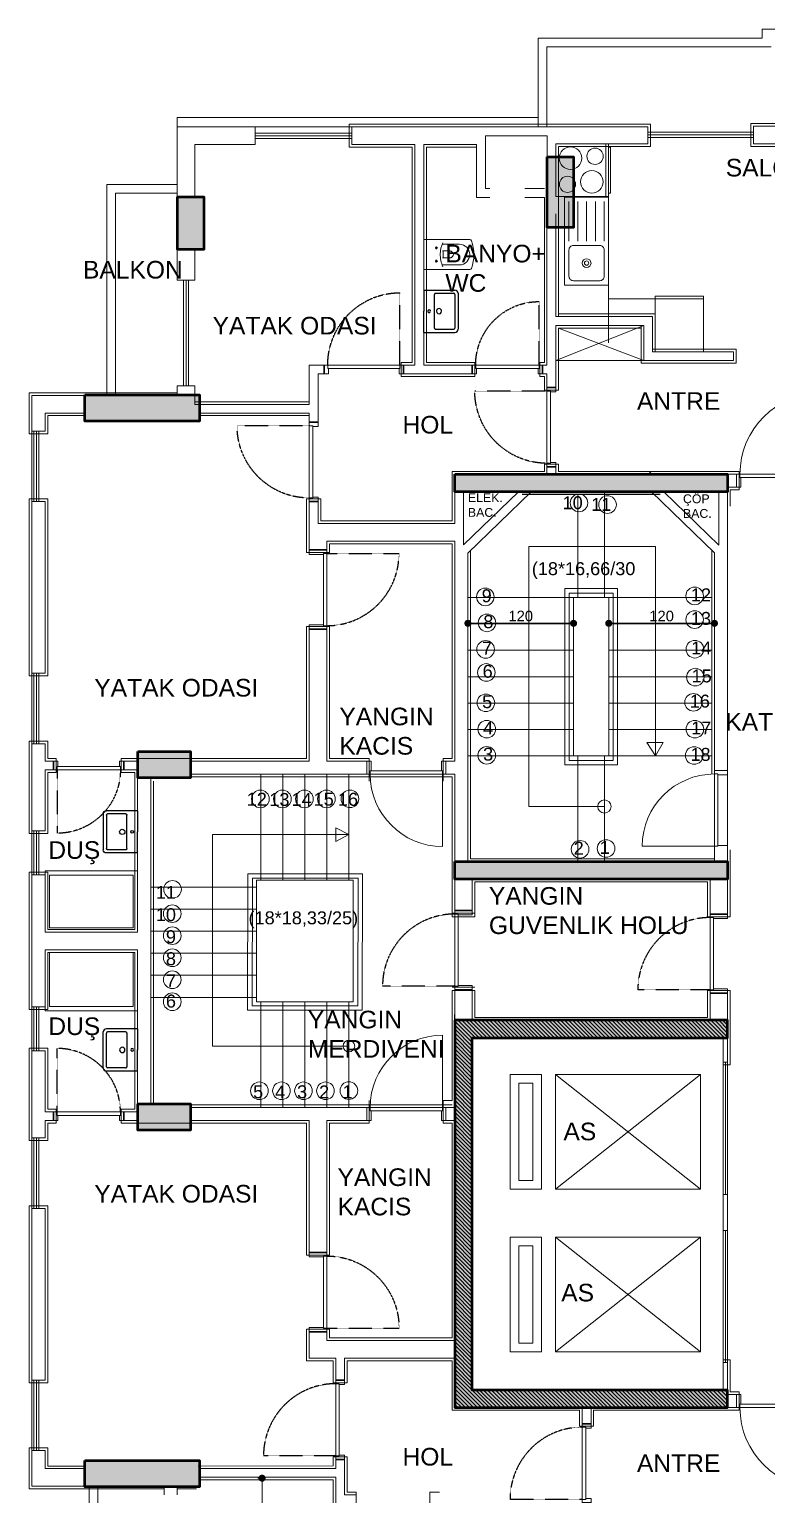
# Model space of a CAD drawing. Header units: millimetres. Extents: x 38129 to 72024, y -56282 to 16512.
# Drawn here: x 53965 to 54802, y -54861 to -53197 of the extents above; entities that cross this region are included whole.
import ezdxf

# ---------------------------------------------------------------- set-up
doc = ezdxf.new("R2010")
doc.units = ezdxf.units.MM
doc.linetypes.add('CENTER2', pattern=[1.125, 0.75, -0.125, 0.125, -0.125])
doc.linetypes.add('HIDDEN', pattern=[0.375, 0.25, -0.125])
for name, color, linetype, lineweight in [('COLUMN4', 3, 'Continuous', 50), ('DUVAR', 255, 'Continuous', 30), ('MİMARİ', 4, 'Continuous', 9), ('TARAMA', 252, 'Continuous', 0)]:
    doc.layers.add(name, color=color, linetype=linetype, lineweight=lineweight)
doc.layers.add('HIDDEN', color=1, linetype='HIDDEN')
doc.layers.add('tefriş', color=42, linetype='Continuous')
doc.styles.add('icdisolcu_yazi', font='arial.ttf')
doc.styles.get("Standard").update_dxf_attribs({"font": 'arial.ttf'})
doc.dimstyles.new('İç Ölçü', dxfattribs={"dimtxt": 12, "dimasz": 8, "dimexe": 5, "dimexo": 0, "dimgap": 2, "dimtad": 1, "dimdec": 0, "dimzin": 12, "dimdsep": 46, "dimtxsty": 'icdisolcu_yazi', "dimblk": 'DOT', "dimcen": 8, "dimdle": 5, "dimclrd": 256, "dimclre": 256, "dimclrt": 7, "dimadec": 0, "dimazin": 3, "dimtfac": 1, "dimtdec": 0, "dimtix": 1, "dimtmove": 2, "dimatfit": 3, "dimldrblk": 'DOT', "dimfxl": 0, "dimtolj": 1, "dimtzin": 0, "dimlwd": -1, "dimlwe": -1, "dimarcsym": 0})

# ---------------------------------------------------------------- blocks, each defined once
blk = doc.blocks.new('*U9')
for p, q in [((4, 0), (0, 0)), ((86, 0), (90, 0))]:
    blk.add_line(p, q)
blk.add_lwpolyline([(4, 0), (86, 0), (86, -4), (4, -4)], close=True)
for points in [[(0, -10), (5, -10), (5, -4)], [(90, -10), (85, -10), (85, -4)]]:
    blk.add_lwpolyline(points)
at = {"layer": 'DUVAR'}
for p, q in [((0, 0), (0, -10)), ((90, 0), (90, -10))]:
    blk.add_line(p, q, dxfattribs=at)
at = {"layer": 'HIDDEN'}
blk.add_line((4, 0), (4, 82), dxfattribs=at)
blk.add_arc((4, 0), 82, 360, 90, dxfattribs=at)
blk = doc.blocks.new('*U11')
for p, q in [((4, 0), (0, 0)), ((76, 0), (80, 0))]:
    blk.add_line(p, q)
blk.add_lwpolyline([(4, 0), (76, 0), (76, -4), (4, -4)], close=True)
for points in [[(0, -10), (5, -10), (5, -4)], [(80, -10), (75, -10), (75, -4)]]:
    blk.add_lwpolyline(points)
at = {"layer": 'DUVAR'}
for p, q in [((0, 0), (0, -10)), ((80, 0), (80, -10))]:
    blk.add_line(p, q, dxfattribs=at)
at = {"layer": 'HIDDEN'}
blk.add_line((4, 0), (4, 72), dxfattribs=at)
blk.add_arc((4, 0), 72, 0, 90, dxfattribs=at)
blk = doc.blocks.new('*U12')
for p, q in [((4, 0), (0, 0)), ((86, 0), (90, 0))]:
    blk.add_line(p, q)
blk.add_lwpolyline([(4, 0), (86, 0), (86, -4), (4, -4)], close=True)
for points in [[(0, -20), (5, -20), (5, -4)], [(90, -20), (85, -20), (85, -4)]]:
    blk.add_lwpolyline(points)
at = {"layer": 'DUVAR'}
for p, q in [((0, 0), (0, -20)), ((90, 0), (90, -20))]:
    blk.add_line(p, q, dxfattribs=at)
at = {"layer": 'HIDDEN'}
blk.add_line((4, 0), (4, 82), dxfattribs=at)
blk.add_arc((4, 0), 82, 360, 90, dxfattribs=at)
blk = doc.blocks.new('*U15')
for p, q in [((4, 0), (0, 0)), ((86, 0), (90, 0))]:
    blk.add_line(p, q)
blk.add_lwpolyline([(4, 0), (86, 0), (86, -4), (4, -4)], close=True)
for points in [[(0, -20), (5, -20), (5, -4)], [(90, -20), (85, -20), (85, -4)]]:
    blk.add_lwpolyline(points)
at = {"layer": 'DUVAR'}
for p, q in [((0, 0), (0, -20)), ((90, 0), (90, -20))]:
    blk.add_line(p, q, dxfattribs=at)
at = {"layer": 'HIDDEN'}
blk.add_line((4, 0), (4, 82), dxfattribs=at)
blk.add_arc((4, 0), 82, 360, 90, dxfattribs=at)
blk = doc.blocks.new('A$C5F901649')
at = {"layer": 'tefriş'}
for p, q in [((0, 0), (0, 29.5)), ((3, 32.5), (37, 32.5)), ((3, 11.3), (3, 28.4)), ((4.1, 29.5), (35.9, 29.5)), ((37, 11.3), (37, 28.4)), ((40, 0), (40, 29.5)), ((35.9, 10.1), (4.1, 10.1)), ((0, 0), (20, 0)), ((40, 0), (20, 0))]:
    blk.add_line(p, q, dxfattribs=at)
for centre, radius, start, end in [((3, 29.5), 3, 90, 180), ((4.1, 28.4), 1.13, 90, 179.9238), ((35.9, 28.4), 1.13, 0.0762, 90), ((37, 29.5), 3, 0, 90), ((20, 14.5), 2.48, 90, 270), ((20, 14.5), 2.48, 270, 90), ((4.1, 11.3), 1.13, 179.9238, 270), ((20, 5.1), 1.31, 90, 270), ((20, 5.1), 1.31, 270, 90), ((35.9, 11.3), 1.13, 270, 0.0762)]:
    blk.add_arc(centre, radius, start, end, dxfattribs=at)
blk = doc.blocks.new('SINK_100x50')
for p, q in [((95, -10), (50, -10)), ((95, -20), (50, -20)), ((95, -30), (50, -30)), ((95, -40), (50, -40))]:
    blk.add_line(p, q)
blk.add_lwpolyline([(100, -5), (100, -55), (0, -55), (0, -5)], close=True)
blk.add_lwpolyline([(5, -15), (5, -45, 0.414214), (10, -50), (40, -50, 0.414214), (45, -45), (45, -15, 0.414214), (40, -10), (10, -10, 0.414214)], format="xyb", close=True)
blk.add_lwpolyline([(95, -50), (50, -50)])
for radius in [5, 2.5]:
    blk.add_circle((25, -30), radius)
blk = doc.blocks.new('duravit-caro-asma-62')
for p, q in [((-458, 118), (-259, 118)), ((-387, 1), (-388, -3)), ((-386, 5), (-387, 1)), ((-385, 8), (-386, 5)), ((-384, 12), (-385, 8)), ((-382, 15), (-384, 12)), ((-380, 18), (-382, 15)), ((-378, 21), (-380, 18)), ((-376, 24), (-378, 21)), ((-374, 26), (-376, 24)), ((-371, 29), (-374, 26)), ((-368, 31), (-371, 29)), ((-365, 33), (-368, 31)), ((-362, 34), (-365, 33)), ((-359, 36), (-362, 34)), ((-355, 37), (-359, 36)), ((-351, 38), (-355, 37)), ((-347, 38), (-351, 38)), ((-343, 38), (-347, 38)), ((-344, 38), (-264, 38)), ((-271, 37), (-271, -42)), ((-458, -118), (-261, -118)), ((-388, -3), (-388, -7)), ((-388, -7), (-388, -7)), ((-388, -7), (-388, -11)), ((-388, -11), (-388, -15)), ((-388, -15), (-387, -11)), ((-387, -11), (-386, -14)), ((-386, -14), (-385, -10)), ((-385, -10), (-383, -13)), ((-383, -13), (-382, -17)), ((-382, -17), (-380, -20)), ((-380, -20), (-378, -23)), ((-378, -23), (-375, -26)), ((-375, -26), (-373, -29)), ((-373, -29), (-370, -31)), ((-370, -31), (-367, -33)), ((-367, -33), (-364, -35)), ((-364, -35), (-361, -37)), ((-361, -37), (-357, -38)), ((-357, -38), (-353, -39)), ((-353, -39), (-349, -40)), ((-349, -40), (-345, -41)), ((-345, -41), (-341, -41)), ((-264, -42), (-340, -42))]:
    blk.add_line(p, q)
at = {"color": 4, "linetype": 'CENTER2', "ltscale": 30}
for p, q in [((-209, 75), (-176, 75)), ((-193, 91), (-193, 57)), ((-209, -75), (-176, -75)), ((-193, -91), (-193, -57))]:
    blk.add_line(p, q, dxfattribs=at)
blk.add_lwpolyline([(-50, 165, 0.414214), (-55, 170), (-573, 170, 0.320013), (-592, 157, 0.178212), (-592, -157, 0.320013), (-573, -170), (-55, -170, 0.414214), (-50, -165)], format="xyb", close=True)
for centre in [(-193, 75), (-193, -75)]:
    blk.add_circle(centre, 10)
for centre, radius, start, end in [((-454, 0), 118, 91.839, 268.161), ((-598, -4), 360, 359.6639, 23.2064), ((-542, -4), 304, 334.6873, 359.5949)]:
    blk.add_arc(centre, radius, start, end)
blk = doc.blocks.new('*U8')
for p, q in [((4, 0), (0, 0)), ((76, 0), (80, 0))]:
    blk.add_line(p, q)
blk.add_lwpolyline([(4, 0), (76, 0), (76, -4), (4, -4)], close=True)
for points in [[(0, -10), (5, -10), (5, -4)], [(80, -10), (75, -10), (75, -4)]]:
    blk.add_lwpolyline(points)
at = {"layer": 'DUVAR'}
for p, q in [((0, 0), (0, -10)), ((80, 0), (80, -10))]:
    blk.add_line(p, q, dxfattribs=at)
at = {"layer": 'HIDDEN'}
blk.add_line((4, 0), (4, 72), dxfattribs=at)
blk.add_arc((4, 0), 72, 0, 90, dxfattribs=at)
blk = doc.blocks.new('*U34')
for p, q in [((4, 0), (0, 0)), ((86, 0), (90, 0))]:
    blk.add_line(p, q)
blk.add_lwpolyline([(4, 0), (86, 0), (86, -4), (4, -4)], close=True)
for points in [[(0, -10), (5, -10), (5, -4)], [(90, -10), (85, -10), (85, -4)]]:
    blk.add_lwpolyline(points)
at = {"layer": 'DUVAR'}
for p, q in [((0, 0), (0, -10)), ((90, 0), (90, -10))]:
    blk.add_line(p, q, dxfattribs=at)
at = {"layer": 'HIDDEN'}
blk.add_line((4, 0), (4, 82), dxfattribs=at)
blk.add_arc((4, 0), 82, 360, 90, dxfattribs=at)
blk = doc.blocks.new('wertertw')
at = {"layer": 'TARAMA', "lineweight": -3}
h = blk.add_hatch(dxfattribs=at)
h.set_pattern_fill('ANSI33', color=256, scale=2.5, style=0)
h.set_pattern_definition([(45, (-86643.698, -32547.66), (-11.2253202, 11.2253202), []), (45, (-86632.472, -32547.66), (-11.2253202, 11.2253202), [7.9375, -3.96875])])
h.paths.add_polyline_path([(-616.2, 351.9), (-616.2, -88.1), (-306.2, -88.1), (-306.2, -68.1), (-596.2, -68.1), (-596.2, 331.9), (-306.2, 331.9), (-306.2, 351.9)])
h.paths.add_polyline_path([(38.8, -338.1), (78.8, -338.1), (78.8, -378.1), (38.8, -378.1)])
h.paths.add_polyline_path([(-471.2, -318.1), (-441.2, -318.1), (-441.2, -378.1), (-471.2, -378.1)])
h.paths.add_polyline_path([(-961.2, -318.1), (-931.2, -318.1), (-931.2, -378.1), (-961.2, -378.1)])
h.paths.add_polyline_path([(343.8, -163.1), (413.8, -163.1), (413.8, -198.1), (343.8, -198.1)])
h.paths.add_polyline_path([(8.8, -163.1), (78.8, -163.1), (78.8, -198.1), (8.8, -198.1)])
h.paths.add_polyline_path([(-1036.2, -148.1), (-906.2, -148.1), (-906.2, -178.1), (-1036.2, -178.1)])
h.paths.add_polyline_path([(-976.2, 256.9), (-916.2, 256.9), (-916.2, 226.9), (-976.2, 226.9)])
h.paths.add_polyline_path([(343.8, 459.4), (413.8, 459.4), (413.8, 424.4), (343.8, 424.4)])
h.paths.add_polyline_path([(8.8, 459.4), (78.8, 459.4), (78.8, 424.4), (8.8, 424.4)])
h.paths.add_polyline_path([(-616.2, 531.9), (-306.2, 531.9), (-306.2, 511.9), (-616.2, 511.9)])
h.paths.add_polyline_path([(-976.2, 656.9), (-916.2, 656.9), (-916.2, 626.9), (-976.2, 626.9)])
h.paths.add_polyline_path([(-616.2, 971.9), (-306.2, 971.9), (-306.2, 951.9), (-616.2, 951.9)])
h.paths.add_polyline_path([(343.8, 1081.9), (413.8, 1081.9), (413.8, 1046.9), (343.8, 1046.9)])
h.paths.add_polyline_path([(8.8, 1081.9), (78.8, 1081.9), (78.8, 1046.9), (8.8, 1046.9)])
h.paths.add_polyline_path([(-1036.2, 1061.9), (-906.2, 1061.9), (-906.2, 1031.9), (-1036.2, 1031.9)])
h.paths.add_polyline_path([(-931.2, 1286.9), (-901.2, 1286.9), (-901.2, 1226.9), (-931.2, 1226.9)])
h.paths.add_polyline_path([(68.8, 1332), (108.8, 1332), (108.8, 1292), (68.8, 1292)])
h.paths.add_polyline_path([(-511.2, 1332), (-481.2, 1332), (-481.2, 1252), (-511.2, 1252)])
at = {"layer": 'COLUMN4', "color": 3}
for points in [[(-511.2, 1332), (-481.2, 1332), (-481.2, 1252), (-511.2, 1252)], [(-931.2, 1286.9), (-901.2, 1286.9), (-901.2, 1226.9), (-931.2, 1226.9)], [(-1036.2, 1061.9), (-906.2, 1061.9), (-906.2, 1031.9), (-1036.2, 1031.9)], [(-616.2, 971.9), (-306.2, 971.9), (-306.2, 951.9), (-616.2, 951.9)], [(-976.2, 656.9), (-916.2, 656.9), (-916.2, 626.9), (-976.2, 626.9)], [(-616.2, 531.9), (-306.2, 531.9), (-306.2, 511.9), (-616.2, 511.9)], [(-616.2, 351.9), (-616.2, -88.1), (-306.2, -88.1), (-306.2, -68.1), (-596.2, -68.1), (-596.2, 331.9), (-306.2, 331.9), (-306.2, 351.9)], [(-976.2, 256.9), (-916.2, 256.9), (-916.2, 226.9), (-976.2, 226.9)], [(-1036.2, -148.1), (-906.2, -148.1), (-906.2, -178.1), (-1036.2, -178.1)]]:
    blk.add_lwpolyline(points, close=True, dxfattribs=at)
blk = doc.blocks.new('OVEN_60-60')
for p, q in [((60, 0), (0, 0)), ((0, 0), (0, -60)), ((60, -60), (60, 0)), ((0, -56.7), (60, -56.7)), ((0, -60), (60, -60)), ((4, -60), (4, -62)), ((4, -62), (56, -62)), ((56, -62), (56, -60))]:
    blk.add_line(p, q)
for centre, radius in [((16.3, -16.7), 12.8), ((46.1, -13.3), 9.22), ((43.3, -41), 12.8), ((14.2, -44.6), 9.22)]:
    blk.add_circle(centre, radius)
blk = doc.blocks.new('_Dot')
at = {"color": 0, "lineweight": -2}
blk.add_line((-0.5, 0), (-1, 0), dxfattribs=at)
at = {"color": 0, "lineweight": 30, "const_width": 0.5}
blk.add_lwpolyline([(-0.25, 0, 1), (0.25, 0, 1)], format="xyb", close=True, dxfattribs=at)
blk = doc.blocks.new('*D2982')
at = {"layer": 'Defpoints', "color": 0, "transparency": 16777216}
for p in [(54231.6, -54842.3), (54229, -55082.2), (54231.6, -55082.2)]:
    blk.add_point(p, dxfattribs=at)
at = {"layer": 'MİMARİ', "transparency": 16777216}
for p, q in [((54231.6, -54842.3), (54224, -54842.3)), ((54231.6, -55082.2), (54224, -55082.2))]:
    blk.add_line(p, q, dxfattribs=at)
at = {"layer": 'MİMARİ', "linetype": 'Continuous', "transparency": 16777216}
blk.add_line((54229, -54850.3), (54229, -55074.2), dxfattribs=at)
at = {"layer": 'MİMARİ', "transparency": 16777216, "xscale": 8, "yscale": 8, "zscale": 8}
for p, rotation in [((54229, -54842.3), 90), ((54229, -55082.2), 270)]:
    blk.add_blockref('_Dot', p, dxfattribs=dict(at, rotation=rotation))
at = {"layer": 'MİMARİ', "color": 7, "transparency": 16777216, "insert": (54220.9, -54962.3), "char_height": 12, "attachment_point": 5, "rotation": 90, "style": 'icdisolcu_yazi'}
blk.add_mtext('\\A1;240', dxfattribs=at)
blk = doc.blocks.new('*D2985')
at = {"layer": 'Defpoints', "color": 0, "transparency": 16777216}
for p in [(54622.8, -53864.2), (54622.8, -53871.6), (54742.8, -53872.2)]:
    blk.add_point(p, dxfattribs=at)
at = {"layer": 'MİMARİ', "transparency": 16777216}
for p, q in [((54622.8, -53866.6), (54622.8, -53876.6)), ((54742.8, -53872.2), (54742.8, -53866.6))]:
    blk.add_line(p, q, dxfattribs=at)
at = {"layer": 'MİMARİ', "linetype": 'Continuous', "transparency": 16777216}
blk.add_line((54734.8, -53871.6), (54630.8, -53871.6), dxfattribs=at)
at = {"layer": 'MİMARİ', "transparency": 16777216, "xscale": 8, "yscale": 8, "zscale": 8, "rotation": 180}
blk.add_blockref('_Dot', (54622.8, -53871.6), dxfattribs=at)
at = {"layer": 'MİMARİ', "transparency": 16777216, "xscale": 8, "yscale": 8, "zscale": 8}
blk.add_blockref('_Dot', (54742.8, -53871.6), dxfattribs=at)
at = {"layer": 'MİMARİ', "color": 7, "transparency": 16777216, "insert": (54682.8, -53863.4), "char_height": 12, "attachment_point": 5, "style": 'icdisolcu_yazi'}
blk.add_mtext('\\A1;120', dxfattribs=at)
blk = doc.blocks.new('*D2986')
at = {"layer": 'Defpoints', "color": 0, "transparency": 16777216}
for p in [(54462.8, -53854.8), (54582.8, -53860), (54462.8, -53871.6)]:
    blk.add_point(p, dxfattribs=at)
at = {"layer": 'MİMARİ', "transparency": 16777216}
for p, q in [((54462.8, -53866.6), (54462.8, -53876.6)), ((54582.8, -53866.6), (54582.8, -53876.6))]:
    blk.add_line(p, q, dxfattribs=at)
at = {"layer": 'MİMARİ', "linetype": 'Continuous', "transparency": 16777216}
blk.add_line((54574.8, -53871.6), (54470.8, -53871.6), dxfattribs=at)
at = {"layer": 'MİMARİ', "transparency": 16777216, "xscale": 8, "yscale": 8, "zscale": 8, "rotation": 180}
blk.add_blockref('_Dot', (54462.8, -53871.6), dxfattribs=at)
at = {"layer": 'MİMARİ', "transparency": 16777216, "xscale": 8, "yscale": 8, "zscale": 8}
blk.add_blockref('_Dot', (54582.8, -53871.6), dxfattribs=at)
at = {"layer": 'MİMARİ', "color": 7, "transparency": 16777216, "insert": (54522.8, -53863.4), "char_height": 12, "attachment_point": 5, "style": 'icdisolcu_yazi'}
blk.add_mtext('\\A1;120', dxfattribs=at)

msp = doc.modelspace()

# ---------------------------------------------------------------- hatches: boundary and pattern name
at = {"layer": 'MİMARİ'}
h = msp.add_hatch(dxfattribs=at)
h.set_pattern_fill('ANSI31', color=256, angle=90)
h.set_pattern_definition([(135, (59601.597, -111153.9067), (-2.24506403, -2.24506403), [])])
h.paths.add_polyline_path([(54447.8, -54322.2), (54447.8, -54762.2), (54757.8, -54762.2), (54757.8, -54742.2), (54467.8, -54742.2), (54467.7, -54342.2), (54757.8, -54342.2), (54757.8, -54322.2)])

# ---------------------------------------------------------------- linework, layer by layer
for p, q in [((54797.2, -53207.2), (54542.4, -53207.2)), ((54542.4, -53207.2), (54542.4, -53308)), ((55282.6, -53197.1), (54797.2, -53197.1)), ((54797.2, -53207.2), (54797.2, -53197.1)), ((54807.2, -53217.2), (54552.4, -53217.2)), ((54552.4, -53217.2), (54552.4, -53307.2)), ((54221.1, -53328), (54221.1, -53308)), ((54328.1, -53331), (54328.1, -53305)), ((54328.1, -53305), (54399.6, -53305)), ((54331.1, -53328), (54331.1, -53308)), ((54399.6, -53305), (54670.2, -53305)), ((54667.2, -53308), (54667.2, -53327.1)), ((54670.2, -53305), (54670.2, -53330.1)), ((54872.2, -53307.2), (54787.2, -53307.2)), ((54787.2, -53307.2), (54787.2, -53327.1)), ((54221.1, -53315), (54331.1, -53315)), ((54221.1, -53318), (54331.1, -53318)), ((54221.1, -53321), (54331.1, -53321)), ((54482.6, -53318), (54552.7, -53318)), ((54482.6, -53378), (54482.6, -53318)), ((54552.7, -53342.1), (54552.7, -53318)), ((54562.6, -53341.8), (54562.6, -53327.1)), ((54787.2, -53314.1), (54667.2, -53314.1)), ((54787.2, -53317.1), (54667.2, -53317.1)), ((54787.2, -53320.1), (54667.2, -53320.1)), ((54399.6, -53331), (54328.1, -53331)), ((54399.6, -53575.3), (54399.6, -53331)), ((54402.6, -53578.3), (54402.6, -53328)), ((54412.6, -53396.8), (54412.6, -53328)), ((54412.6, -53328), (54472.6, -53328)), ((54415.6, -53331), (54472.6, -53331)), ((54415.6, -53331), (54415.6, -53575.3)), ((54472.6, -53388), (54472.6, -53328)), ((54670.2, -53330.1), (54565.6, -53330.1)), ((54565.6, -53330.1), (54565.6, -53338.8)), ((54565.6, -53338.8), (54565.6, -53338.8)), ((54565.6, -53338.8), (54565.6, -53409.8)), ((54132.6, -53373.2), (54052.6, -53373.2)), ((54052.6, -53613), (54052.6, -53373.2)), ((54132.6, -53383.2), (54062.6, -53383.2)), ((54062.6, -53613), (54062.6, -53383.2)), ((54412.6, -53578.3), (54412.6, -53388)), ((54487.6, -53388), (54472.6, -53388)), ((54487.6, -53378), (54482.6, -53378)), ((54549.6, -53378), (54527.6, -53378)), ((54549.6, -53388), (54527.6, -53388)), ((54549.6, -53575.3), (54549.6, -53388)), ((54562.6, -53523.3), (54562.6, -53406.8)), ((54562.6, -53523.3), (54562.6, -53406.8)), ((54562.6, -53523.3), (54562.6, -53406.8)), ((54565.6, -53409.8), (54565.6, -53523.3)), ((54565.6, -53409.8), (54565.6, -53409.8)), ((54565.6, -53409.8), (54565.6, -53520.3)), ((54565.6, -53409.8), (54565.6, -53523.3)), ((54549.6, -53575.3), (54549.6, -53416.8)), ((54552.6, -53578.3), (54552.6, -53416.8)), ((54552.6, -53578.3), (54552.6, -53416.8)), ((54132.6, -53447.2), (54132.6, -53482.1)), ((54152.6, -53447.2), (54152.6, -53482.1)), ((54132.6, -53461.8), (54132.6, -53482.1)), ((54152.6, -53482.1), (54132.6, -53482.1)), ((54139.6, -53482.1), (54139.6, -53602.1)), ((54142.6, -53482.1), (54142.6, -53602.1)), ((54145.6, -53482.1), (54145.6, -53602.1)), ((54672.6, -53523.3), (54562.6, -53523.3)), ((54672.6, -53523.3), (54562.6, -53523.3)), ((54672.6, -53563.3), (54672.6, -53523.3)), ((54672.6, -53563.3), (54672.6, -53523.3)), ((54562.6, -53563.3), (54562.6, -53533.3)), ((54562.6, -53573.3), (54562.6, -53533.3)), ((54662.6, -53533.3), (54562.6, -53533.3)), ((54562.6, -53573.3), (54662.6, -53533.3)), ((54562.6, -53563.3), (54562.6, -53533.3)), ((54562.6, -53533.3), (54562.6, -53603.9)), ((54662.6, -53533.3), (54562.6, -53533.3)), ((54562.6, -53573.3), (54662.6, -53533.3)), ((54562.6, -53563.3), (54562.6, -53533.3)), ((54562.6, -53573.3), (54562.6, -53533.3)), ((54565.6, -53536.3), (54565.6, -53572.1)), ((54662.6, -53573.3), (54565.6, -53536.3)), ((54565.6, -53536.3), (54565.6, -53560.3)), ((54662.6, -53573.3), (54565.6, -53536.3)), ((54565.6, -53536.3), (54565.6, -53572.1)), ((54662.6, -53573.3), (54662.6, -53533.3)), ((54662.6, -53573.3), (54662.6, -53533.3)), ((54672.6, -53560.3), (54767.6, -53560.3)), ((54767.6, -53560.3), (54767.6, -53576.3)), ((54767.6, -53560.3), (54767.6, -53576.3)), ((54767.6, -53560.3), (54767.6, -53576.3)), ((54387.1, -53591.3), (54387.1, -53575.3)), ((54387.1, -53575.3), (54399.6, -53575.3)), ((54415.6, -53575.3), (54470.6, -53575.3)), ((54470.6, -53575.3), (54470.6, -53591.3)), ((54544.6, -53575.3), (54549.6, -53575.3)), ((54544.6, -53591.3), (54544.6, -53575.3)), ((54544.6, -53575.3), (54549.6, -53575.3)), ((54544.6, -53591.3), (54544.6, -53575.3)), ((54562.6, -53573.3), (54562.6, -53603.9)), ((54662.6, -53573.3), (54562.6, -53573.3)), ((54662.6, -53573.3), (54562.6, -53573.3)), ((54562.6, -53573.3), (54562.6, -53603.9)), ((54565.6, -53576.3), (54565.6, -53606.9)), ((54662.6, -53573.3), (54764.6, -53573.3)), ((54662.6, -53573.3), (54764.6, -53573.3)), ((54662.6, -53573.3), (54764.6, -53573.3)), ((54767.6, -53576.3), (54662.6, -53576.3)), ((54672.6, -53563.3), (54764.6, -53563.3)), ((54672.6, -53563.3), (54764.6, -53563.3)), ((54672.6, -53563.3), (54764.6, -53563.3)), ((54764.6, -53563.3), (54764.6, -53573.3)), ((54764.6, -53563.3), (54764.6, -53573.3)), ((54764.6, -53563.3), (54764.6, -53573.3)), ((54282.6, -53578.3), (54282.6, -53623)), ((54282.6, -53578.3), (54303.6, -53578.3)), ((54292.6, -53588.3), (54292.6, -53643.3)), ((54292.6, -53588.3), (54304.6, -53588.3)), ((54384.6, -53588.3), (54472.6, -53588.3)), ((54385.6, -53578.3), (54402.6, -53578.3)), ((54470.6, -53591.3), (54387.1, -53591.3)), ((54412.6, -53578.3), (54471.6, -53578.3)), ((54542.6, -53578.3), (54552.6, -53578.3)), ((54542.6, -53578.3), (54552.6, -53578.3)), ((54542.6, -53588.3), (54552.6, -53588.3)), ((54542.6, -53588.3), (54552.6, -53588.3)), ((54549.6, -53591.3), (54544.6, -53591.3)), ((54549.6, -53591.3), (54544.6, -53591.3)), ((54549.6, -53591.3), (54549.6, -53606.9)), ((54549.6, -53591.3), (54549.6, -53606.9)), ((54552.6, -53588.3), (54552.6, -53603.9)), ((54552.6, -53588.3), (54552.6, -53603.9)), ((54552.6, -53588.3), (54552.6, -53603.9)), ((54132.6, -53602.1), (54132.6, -53612.2)), ((54152.6, -53602.1), (54132.6, -53602.1)), ((54152.6, -53602.1), (54152.6, -53623)), ((54565.6, -53606.9), (54549.6, -53606.9)), ((54565.6, -53606.9), (54549.6, -53606.9)), ((54552.6, -53603.9), (54562.6, -53603.9)), ((54552.6, -53603.9), (54562.6, -53603.9)), ((54552.6, -53603.9), (54562.6, -53603.9)), ((53967.6, -53613), (53967.6, -53653.3)), ((54027.6, -53613), (53967.6, -53613)), ((54152.6, -53623), (54282.6, -53623)), ((53982.6, -53653.3), (53982.6, -53633)), ((54027.6, -53633), (53982.6, -53633)), ((54157.7, -53633), (54282.6, -53633)), ((54282.6, -53633), (54282.6, -53643.3)), ((54282.6, -53643.3), (54292.6, -53643.3)), ((53982.6, -53653.3), (53967.6, -53653.3)), ((53969.6, -53733.3), (53969.6, -53653.3)), ((53972.6, -53733.3), (53972.6, -53653.3)), ((53975.6, -53733.3), (53975.6, -53653.3)), ((54549.6, -53699.2), (54549.6, -53690.9)), ((54549.6, -53690.9), (54565.6, -53690.9)), ((54565.6, -53690.9), (54565.6, -53699.2)), ((54444.8, -53755.3), (54444.8, -53699.2)), ((54444.8, -53699.2), (54549.6, -53699.2)), ((54552.6, -53693.9), (54552.6, -53702.2)), ((54552.6, -53693.9), (54562.6, -53693.9)), ((54562.6, -53693.9), (54562.6, -53702.2)), ((54565.6, -53699.2), (54762.8, -53699.2)), ((54767.8, -53702.2), (54757.8, -53702.2)), ((54762.8, -53699.2), (54770.8, -53699.2)), ((54771.8, -53702.2), (54767.8, -53702.2)), ((54767.8, -53702.2), (54767.8, -53717.2)), ((54770.8, -53699.2), (54770.8, -53720.2)), ((54457.8, -53782.5), (54457.8, -53722.1)), ((54520.4, -53722.2), (54457.8, -53782.5)), ((54534.6, -53722.2), (54462.8, -53791.8)), ((54522.8, -53722.2), (54682.8, -53722.2)), ((54524.4, -53725.1), (54681.2, -53725.1)), ((54587.8, -53725.1), (54587.8, -53842.2)), ((54617.8, -53722.2), (54617.8, -53842.2)), ((54682.8, -53722.1), (54682.8, -53722.1)), ((54685.4, -53722.2), (54747.8, -53782.7)), ((54747.8, -53782.7), (54747.8, -53722.2)), ((54767.8, -53717.2), (54757.8, -53717.2)), ((54770.8, -53720.2), (54760.8, -53720.2)), ((54760.8, -53720.2), (54760.8, -53738.6)), ((53967.6, -53733.3), (53967.6, -53928.3)), ((53982.6, -53733.3), (53967.6, -53733.3)), ((53982.6, -53733.3), (53982.6, -53928.3)), ((54279.6, -53755.3), (54279.6, -53730.3)), ((54279.6, -53730.3), (54295.6, -53730.3)), ((54292.6, -53733.3), (54282.6, -53733.3)), ((54282.6, -53733.3), (54282.6, -53758.3)), ((54292.6, -53733.3), (54292.6, -53728.3)), ((54292.6, -53728.3), (54292.6, -53733.3)), ((54292.6, -53728.3), (54292.6, -53733.3)), ((54292.6, -53758.3), (54292.6, -53733.3)), ((54295.6, -53730.3), (54295.6, -53755.3)), ((54279.6, -53791.3), (54279.6, -53755.3)), ((54279.6, -53755.3), (54279.6, -53755.3)), ((54282.6, -53758.3), (54282.6, -53793.3)), ((54282.6, -53758.3), (54282.6, -53758.3)), ((54447.8, -53758.3), (54292.6, -53758.3)), ((54295.6, -53755.3), (54444.8, -53755.3)), ((54305.6, -53791.3), (54279.6, -53791.3)), ((54447.8, -53778.3), (54302.6, -53778.3)), ((54302.6, -53812.5), (54302.6, -53778.3)), ((54444.8, -53781.3), (54305.6, -53781.3)), ((54305.6, -53781.3), (54305.6, -53791.3)), ((54444.8, -54025), (54444.8, -53781.3)), ((54462.8, -54048.2), (54462.8, -53791.8)), ((54465.8, -54139.1), (54465.8, -53788.9)), ((54675.9, -53784.3), (54532, -53784.3)), ((54532, -53784.3), (54532, -54079.6)), ((54675.9, -54022.2), (54675.9, -53784.3)), ((54739.8, -53788.8), (54739.8, -54042.8)), ((54462.8, -53842.2), (54582.8, -53842.2)), ((54622.8, -53842.2), (54582.8, -53842.2)), ((54582.8, -53842.2), (54582.8, -54022.2)), ((54305.6, -53875.3), (54279.6, -53875.3)), ((54279.6, -53875.3), (54279.6, -54025)), ((54305.6, -54025), (54305.6, -53875.3)), ((54462.8, -53872.2), (54582.8, -53872.2)), ((54622.8, -53872.2), (54739.8, -53872.2)), ((54282.6, -53878.3), (54282.6, -54028)), ((54302.6, -54028), (54302.6, -53878.3)), ((54462.8, -53902.2), (54582.8, -53902.2)), ((54622.8, -53902.2), (54739.8, -53902.2)), ((53982.6, -53928.3), (53967.6, -53928.3)), ((53969.6, -54008.3), (53969.6, -53928.3)), ((53972.6, -54008.3), (53972.6, -53928.3)), ((53975.6, -54008.3), (53975.6, -53928.3)), ((54462.8, -53932.2), (54582.8, -53932.2)), ((54622.8, -53932.2), (54739.8, -53932.2)), ((54462.8, -53962.2), (54582.8, -53962.2)), ((54462.8, -53962.2), (54582.8, -53962.2)), ((54622.8, -53962.2), (54739.8, -53962.2)), ((54622.8, -53962.2), (54739.8, -53962.2)), ((54462.8, -53992.2), (54582.8, -53992.2)), ((54622.8, -53992.2), (54739.8, -53992.2)), ((53967.6, -54008.3), (53967.6, -54107.3)), ((53982.6, -54008.3), (53967.6, -54008.3)), ((54675.9, -54022.2), (54666, -54006.9)), ((54666, -54006.9), (54675.9, -54006.9)), ((54279.6, -54025), (54069.1, -54025)), ((54069.1, -54025), (54069.1, -54041)), ((54350.8, -54025), (54305.6, -54025)), ((54350.8, -54051), (54350.8, -54025)), ((54350.8, -54051), (54350.8, -54025)), ((54350.8, -54046), (54350.8, -54025)), ((54434.8, -54051), (54434.8, -54025)), ((54434.8, -54025), (54444.8, -54025)), ((54434.8, -54051), (54434.8, -54025)), ((54462.8, -54022.2), (54582.8, -54022.2)), ((54582.8, -54022.2), (54622.8, -54022.2)), ((54587.8, -54022.2), (54587.8, -54142.2)), ((53982.6, -54028), (53992.1, -54028)), ((53982.6, -54038), (53996.1, -54038)), ((53982.6, -54038), (53982.6, -54107.3)), ((54068.1, -54038), (54087.6, -54038)), ((54069.1, -54041), (54084.6, -54041)), ((54072.1, -54028), (54087.6, -54028)), ((54084.6, -54041), (54084.6, -54219.2)), ((54147.6, -54028), (54282.6, -54028)), ((54302.6, -54028), (54352.8, -54028)), ((54347.8, -54043), (54347.8, -54028)), ((54351.8, -54043), (54347.8, -54043)), ((54432.8, -54028), (54447.8, -54028)), ((54432.8, -54028), (54447.8, -54028)), ((54433.8, -54043), (54437.8, -54043)), ((54433.8, -54043), (54433.8, -54125)), ((54437.8, -54043), (54437.8, -54028)), ((54742.8, -54042.7), (54742.8, -54038.7)), ((54742.8, -54038.7), (54757.8, -54038.7)), ((54105.6, -54417.2), (54105.6, -54050.9)), ((54147.7, -54045.9), (54444.8, -54045.9)), ((54272.6, -54047.9), (54272.6, -54047.9)), ((54272.6, -54047.9), (54272.6, -54047.9)), ((54444.8, -54045.9), (54444.8, -54204.7)), ((53982.6, -54078.3), (53982.6, -54078.3)), ((54532, -54079.6), (54617.8, -54079.6)), ((53982.6, -54107.3), (53967.6, -54107.3)), ((53969.6, -54157.3), (53969.6, -54107.3)), ((53972.6, -54157.3), (53972.6, -54107.3)), ((53975.6, -54157.3), (53975.6, -54107.3)), ((54327.6, -54111.5), (54312.7, -54103.8)), ((54312.7, -54103.8), (54312.7, -54111.5)), ((54172.8, -54351.6), (54172.8, -54111.5)), ((54172.8, -54111.5), (54327.6, -54111.5)), ((54327.6, -54111.5), (54312.7, -54119.2)), ((54312.7, -54119.2), (54312.7, -54111.5)), ((54742.8, -54124.7), (54660.8, -54124.7)), ((54742.8, -54124.7), (54742.8, -54128.7)), ((54742.8, -54139.1), (54465.8, -54139.1)), ((54760.8, -54128.7), (54760.8, -54204.7)), ((53985.6, -54154.3), (53964.6, -54154.3)), ((53964.6, -54154.3), (53964.6, -54310)), ((53982.6, -54157.3), (53967.6, -54157.3)), ((53967.6, -54157.3), (53967.6, -54307)), ((53982.6, -54154.6), (53982.6, -54222.2)), ((53985.6, -54219.2), (53985.6, -54154.3)), ((54102.6, -54171.3), (54222.6, -54171.3)), ((54734.8, -54165.2), (54470.8, -54165.2)), ((54470.8, -54165.2), (54470.8, -54204.7)), ((54734.8, -54204.7), (54734.8, -54165.2)), ((54102.6, -54196.3), (54222.6, -54196.3)), ((54470.8, -54200.7), (54444.8, -54200.7)), ((54470.8, -54204.7), (54444.8, -54204.7)), ((54470.8, -54204.7), (54444.8, -54204.7)), ((54760.8, -54204.7), (54734.8, -54204.7)), ((53982.6, -54222.2), (54087.6, -54222.2)), ((54084.6, -54219.2), (53985.6, -54219.2)), ((54102.6, -54221.3), (54222.6, -54221.3)), ((53982.6, -54242.2), (54087.6, -54242.2)), ((53982.6, -54309.8), (53982.6, -54242.2)), ((53982.6, -54242.2), (54087.6, -54242.2)), ((53985.6, -54310), (53985.6, -54245.2)), ((53985.6, -54245.2), (54084.6, -54245.2)), ((54084.6, -54245.2), (54084.6, -54423.3)), ((54102.6, -54246.3), (54222.6, -54246.3)), ((54102.6, -54271.3), (54222.6, -54271.3)), ((54444.8, -54284.7), (54470.8, -54284.7)), ((54444.8, -54288.7), (54470.8, -54288.7)), ((54444.8, -54288.7), (54444.8, -54413.3)), ((53982.6, -54307), (53967.6, -54307)), ((53969.6, -54307), (53969.6, -54357)), ((53972.6, -54307), (53972.6, -54357)), ((53975.6, -54307), (53975.6, -54357)), ((54102.6, -54296.3), (54222.6, -54296.3)), ((53964.6, -54310), (53985.6, -54310)), ((54447.8, -54762.2), (54447.7, -54322.2)), ((54433.8, -54421.3), (54433.8, -54339.3)), ((54467.7, -54342.2), (54467.8, -54742.2)), ((54752.8, -54370), (54752.8, -54342.2)), ((54757.8, -54342.2), (54757.8, -54370)), ((53967.6, -54456), (53967.6, -54357)), ((53982.6, -54357), (53967.6, -54357)), ((53982.6, -54426.3), (53982.6, -54357)), ((54327.6, -54351.6), (54172.8, -54351.6)), ((54752.8, -54370), (54757.8, -54370)), ((53982.6, -54386), (53982.6, -54386)), ((54562.1, -54383.8), (54727.1, -54514.2)), ((54562.1, -54514.2), (54727.1, -54383.8)), ((54084.6, -54423.3), (54069.1, -54423.3)), ((54069.1, -54423.3), (54069.1, -54439.3)), ((54444.8, -54418.3), (54147.7, -54418.3)), ((54447.8, -54421.3), (54148.4, -54421.3)), ((54272.6, -54416.3), (54272.6, -54416.3)), ((54272.6, -54416.3), (54272.6, -54416.3)), ((54314.2, -54416.3), (54314.2, -54416.3)), ((54314.2, -54416.3), (54314.2, -54416.3)), ((54351.8, -54421.3), (54347.8, -54421.3)), ((54347.8, -54421.3), (54347.8, -54436.3)), ((54350.8, -54439.3), (54350.8, -54413.3)), ((54350.8, -54439.3), (54350.8, -54413.3)), ((54350.8, -54439.3), (54350.8, -54418.3)), ((54447.8, -54421.3), (54433.8, -54421.3)), ((54433.8, -54421.3), (54437.8, -54421.3)), ((54434.8, -54439.3), (54434.8, -54413.3)), ((54437.8, -54421.3), (54437.8, -54436.3)), ((53982.6, -54426.3), (53996.1, -54426.3)), ((53982.6, -54436.3), (53992.1, -54436.3)), ((54068.1, -54426.3), (54087.6, -54426.3)), ((54069.1, -54439.3), (54279.6, -54439.3)), ((54072.1, -54436.3), (54087.6, -54436.3)), ((54147.6, -54436.3), (54282.6, -54436.3)), ((54279.6, -54439.3), (54279.6, -54589)), ((54282.6, -54586), (54282.6, -54436.3)), ((54302.6, -54436.3), (54302.6, -54586)), ((54302.6, -54436.3), (54352.8, -54436.3)), ((54305.6, -54589), (54305.6, -54439.3)), ((54305.6, -54439.3), (54350.8, -54439.3)), ((54432.8, -54436.3), (54447.8, -54436.3)), ((54432.8, -54436.3), (54447.8, -54436.3)), ((54432.8, -54436.3), (54447.8, -54436.3)), ((54444.8, -54439.3), (54434.8, -54439.3)), ((53982.6, -54456), (53967.6, -54456)), ((53969.6, -54456), (53969.6, -54536)), ((53972.6, -54456), (53972.6, -54536)), ((53975.6, -54456), (53975.6, -54536)), ((54752.8, -54561), (54752.8, -54520)), ((54752.8, -54520), (54757.8, -54520)), ((54757.8, -54520), (54757.8, -54561)), ((53967.6, -54731), (53967.6, -54536)), ((53982.6, -54536), (53967.6, -54536)), ((53982.6, -54731), (53982.6, -54536)), ((54562.1, -54568.5), (54727.1, -54698.9)), ((54562.1, -54698.9), (54727.1, -54568.5)), ((54752.8, -54561), (54757.8, -54561)), ((54279.6, -54589), (54305.6, -54589)), ((54302.6, -54651.8), (54302.6, -54686)), ((54282.6, -54706), (54282.6, -54671)), ((54447.8, -54686), (54302.6, -54686)), ((54312.6, -54706), (54282.6, -54706)), ((54312.6, -54731), (54312.6, -54706)), ((54447.8, -54706), (54322.6, -54706)), ((54322.6, -54706), (54322.6, -54731)), ((54752.8, -54742.2), (54752.8, -54711)), ((54752.8, -54711), (54757.8, -54711)), ((54757.8, -54711), (54757.8, -54747.2)), ((53982.6, -54731), (53967.6, -54731)), ((53969.6, -54731), (53969.6, -54811)), ((53972.6, -54731), (53972.6, -54811)), ((53975.6, -54731), (53975.6, -54811)), ((54322.6, -54731), (54312.6, -54731)), ((54322.6, -54731), (54322.6, -54736)), ((54322.6, -54736), (54322.6, -54731)), ((54322.6, -54736), (54322.6, -54731)), ((54467.8, -54742.2), (54757.8, -54742.2)), ((54757.8, -54742.2), (54757.8, -54762.2)), ((54757.8, -54747.2), (54772.8, -54747.2)), ((54767.8, -54762.2), (54767.8, -54747.2)), ((54757.8, -54762.2), (54447.8, -54762.2)), ((54592.6, -54780.4), (54592.6, -54762.2)), ((54602.6, -54780.4), (54602.6, -54762.2)), ((54757.8, -54762.2), (54771.8, -54762.2)), ((54771.8, -54762.2), (54767.8, -54762.2)), ((54592.6, -54780.4), (54602.6, -54780.4)), ((53967.6, -54851.3), (53967.6, -54811)), ((53982.6, -54811), (53967.6, -54811)), ((53982.6, -54811), (53982.6, -54831.3)), ((54325.6, -54818), (54309.6, -54818)), ((54309.6, -54818), (54309.6, -54828.3)), ((54312.6, -54821), (54322.6, -54821)), ((54312.6, -54831.3), (54312.6, -54821)), ((54322.6, -54860), (54322.6, -54821)), ((54322.6, -54821), (54322.6, -54861)), ((54325.6, -54858), (54325.6, -54818)), ((54027.6, -54831.3), (53982.6, -54831.4)), ((54157.7, -54831.3), (54312.6, -54831.3)), ((54157.7, -54841.3), (54312.6, -54841.3)), ((54312.6, -54871), (54312.6, -54841.3)), ((54027.6, -54851.3), (53967.6, -54851.3)), ((54032.6, -54851.3), (54032.6, -55052.5)), ((54042.6, -54851.3), (54042.6, -55042.5)), ((54117.7, -54861), (54117.7, -54852.2)), ((54132.7, -54861), (54132.7, -54852.2)), ((54157.7, -54851.3), (54157.7, -54851.3)), ((54309.6, -54844.3), (54309.6, -54874)), ((54335.8, -54858), (54325.6, -54858)), ((54430.4, -54858), (54419.7, -54858)), ((54322.6, -54861), (54335.8, -54861))]:
    msp.add_line(p, q, dxfattribs=at)
at = {"layer": 'MİMARİ', "color": 251}
for p, q in [((54542.4, -53297.2), (54132.6, -53297.2)), ((54132.6, -53297.2), (54132.6, -53308))]:
    msp.add_line(p, q, dxfattribs=at)
at = {"layer": 'MİMARİ', "lineweight": 15}
for p, q in [((54752.8, -54520), (54752.8, -54370)), ((54755.3, -54520), (54755.3, -54370)), ((54757.8, -54520), (54757.8, -54370)), ((54752.8, -54561), (54752.8, -54711)), ((54755.3, -54561), (54755.3, -54711)), ((54757.8, -54561), (54757.8, -54711))]:
    msp.add_line(p, q, dxfattribs=at)
at = {"layer": 'MİMARİ', "color": 3, "lineweight": 15}
msp.add_lwpolyline([(54032.6, -55052.5), (54032.6, -54852.2), (54027.7, -54852.2), (54027.7, -54851.3), (53967.6, -54851.3), (53967.6, -53613), (54027.6, -53613), (54027.6, -53612.2), (54052.6, -53612.2), (54052.6, -53373.2), (54132.6, -53373.2), (54132.6, -53308), (54542.4, -53308), (54542.4, -53207.2), (54797.2, -53207.2), (54797.2, -53197.1), (55282.6, -53197.1)], dxfattribs=at)
at = {"layer": 'MİMARİ'}
for points in [[(54221.1, -53308), (54132.6, -53308), (54132.6, -53386.8)], [(54402.6, -53308), (54331.1, -53308)], [(54667.2, -53308), (54402.6, -53308)], [(54667.2, -53327.1), (54562.6, -53327.1)], [(54622.6, -53553.3), (54622.6, -53327.1)], [(54872.2, -53327.1), (54787.2, -53327.1)], [(54221.1, -53328), (54152.6, -53328), (54152.6, -53386.8)], [(54402.6, -53328), (54331.1, -53328)], [(54730.4, -53563.3), (54730.4, -53503.3), (54622.6, -53503.3)], [(54730.4, -53563.3), (54730.4, -53503.3), (54662.6, -53503.3)], [(54730.4, -53563.3), (54730.4, -53500.3), (54675.4, -53500.3), (54675.4, -53563.3)], [(54730.4, -53563.3), (54730.4, -53500.3), (54675.4, -53500.3), (54675.4, -53563.3)], [(54767.6, -53560.3), (54675.6, -53560.3), (54675.6, -53520.3), (54565.6, -53520.3)], [(54767.6, -53560.3), (54675.6, -53560.3), (54675.6, -53520.3), (54565.6, -53520.3)], [(54662.6, -53576.3), (54659.6, -53576.3), (54659.6, -53533.3), (54659.6, -53536.3), (54565.6, -53536.3), (54565.6, -53606.9)], [(54767.6, -53576.3), (54662.6, -53576.3), (54659.6, -53576.3), (54659.6, -53536.3), (54565.6, -53536.3), (54565.6, -53606.9)], [(54027.7, -53635.7), (53985.6, -53635.7), (53985.6, -53656.3), (53964.6, -53656.3), (53964.6, -53610), (54099.6, -53610), (54099.6, -53610), (54125.6, -53610), (54125.6, -53610), (54132.6, -53610)], [(54152.6, -53620), (54282.6, -53620)], [(53982.6, -53633), (53982.6, -53633)], [(54282.6, -53635.7), (54157.7, -53635.7)], [(54668.5, -53699.2), (54671.7, -53702.2)], [(54767.8, -53717.2), (54772.8, -53717.2), (54772.8, -53706.2)], [(54447.8, -53758.3), (54447.8, -53722.2)], [(54447.8, -53758.3), (54447.8, -53722.2)], [(54681.3, -53725.2), (54524.3, -53725.2)], [(54742.8, -54142.2), (54742.8, -53791.7), (54670.9, -53722.1)], [(54757.8, -54142.2), (54757.8, -53717.2)], [(54447.8, -54028), (54447.8, -53778.3)], [(54447.8, -54028), (54447.8, -53778.3)], [(54739.8, -54042.8), (54739.8, -53788.9)], [(54739.8, -53842.2), (54622.8, -53842.2), (54622.8, -54022.2), (54739.8, -54022.2)], [(53982.6, -54008.3), (53982.6, -54028)], [(54675.9, -54022.2), (54684.4, -54006.9), (54675.9, -54006.9)], [(54617.8, -54022.2), (54617.8, -54142.2)], [(53982.6, -54038), (53982.6, -54078.3)], [(54447.8, -54142.1), (54447.8, -54042.9), (54147.6, -54042.9)], [(54227.6, -54163.1), (54227.6, -54042.9)], [(54252.6, -54163.1), (54252.6, -54042.9)], [(54277.6, -54163.1), (54277.6, -54042.9)], [(54302.6, -54163.1), (54302.6, -54042.9)], [(54327.6, -54163.1), (54327.6, -54042.9)], [(54347.8, -54028), (54352.8, -54028), (54352.8, -54039)], [(54437.8, -54028), (54432.8, -54028), (54432.8, -54039)], [(54447.8, -54142.2), (54447.8, -54043)], [(54757.8, -54038.7), (54757.8, -54043.7), (54746.8, -54043.7)], [(54087.6, -54048), (54087.6, -54220.5)], [(54102.6, -54047.9), (54102.6, -54233.9)], [(54462.8, -54142.1), (54462.8, -54048.2)], [(54757.8, -54128.7), (54757.8, -54123.7), (54746.8, -54123.7)], [(54222.6, -54163.1), (54332.6, -54163.1), (54332.6, -54301.3), (54222.6, -54301.3), (54222.6, -54163.1)], [(54447.8, -54171.6), (54447.8, -54162.1)], [(54447.8, -54201.7), (54447.8, -54162.2)], [(54467.8, -54201.7), (54467.8, -54162.2)], [(54737.8, -54201.7), (54737.8, -54162.2)], [(54757.8, -54201.7), (54757.8, -54162.2)], [(54087.6, -54426.3), (54087.6, -54242.2)], [(54102.6, -54416.3), (54102.6, -54233.9)], [(54752.8, -54708), (54760.8, -54708), (54760.8, -54744.2), (54770.8, -54744.2), (54770.8, -54765.2), (54605.6, -54765.2), (54605.6, -54783.4), (54589.6, -54783.4), (54589.6, -54765.2), (54444.8, -54765.2), (54444.8, -54709), (54325.6, -54709), (54325.6, -54734), (54309.6, -54734), (54309.6, -54709), (54279.6, -54709), (54279.6, -54673), (54305.6, -54673), (54305.6, -54683), (54444.8, -54683), (54444.8, -54439.3), (54434.8, -54439.3), (54434.8, -54413.3), (54444.8, -54413.3), (54444.8, -54288.7), (54470.8, -54288.7), (54470.7, -54319.2), (54734.8, -54319.2), (54734.8, -54288.7), (54760.8, -54288.7), (54760.8, -54373), (54752.8, -54373)], [(54447.7, -54343.2), (54447.8, -54287.7)], [(54447.8, -54338.1), (54447.8, -54288.7)], [(54467.7, -54322.2), (54467.8, -54286.7)], [(54737.8, -54322.2), (54737.8, -54287.7)], [(54757.8, -54322.2), (54757.8, -54286.7)], [(54227.6, -54421.3), (54227.6, -54301.3)], [(54252.6, -54421.3), (54252.6, -54301.3)], [(54277.6, -54421.3), (54277.6, -54301.3)], [(54302.6, -54421.3), (54302.6, -54301.3)], [(54327.6, -54421.3), (54327.6, -54301.3)], [(53982.6, -54426.3), (53982.6, -54386)], [(54347.8, -54436.3), (54352.8, -54436.3), (54352.8, -54425.3)], [(54437.8, -54436.3), (54432.8, -54436.3), (54432.8, -54425.3)], [(53982.6, -54456), (53982.6, -54436.3)], [(54767.8, -54747.2), (54772.8, -54747.2), (54772.8, -54758.2)], [(54027.7, -54828.6), (53985.6, -54828.6), (53985.6, -54808), (53964.6, -54808), (53964.6, -54854.3), (54117.7, -54854.3)], [(53982.6, -54831.3), (53982.6, -54831.3)], [(54309.6, -54828.3), (54156.3, -54828.5)], [(54132.7, -54854.3), (54154.7, -54854.3), (54154.7, -54854.3), (54132.7, -54854.3)], [(54157.7, -54844.3), (54309.6, -54844.3)], [(54335.8, -54858), (54335.8, -54874)], [(54419.7, -54858), (54419.7, -54874)]]:
    msp.add_lwpolyline(points, dxfattribs=at)
for points in [[(54784.2, -53330.1), (54875.2, -53330.1), (54875.2, -53304.2), (54784.2, -53304.2)], [(54863.8, -53702.2), (54771.8, -53702.2), (54771.8, -53706.2), (54863.8, -53706.2)], [(53964.6, -53931.3), (53985.6, -53931.3), (53985.6, -53730.3), (53964.6, -53730.3)], [(54572.8, -54032.2), (54632.8, -54032.2), (54632.8, -53832.2), (54572.8, -53832.2)], [(54577.8, -54027.2), (54627.8, -54027.2), (54627.8, -53837.2), (54577.8, -53837.2)], [(53964.6, -54110.3), (53985.6, -54110.3), (53985.6, -54041), (53995.1, -54041), (53995.1, -54025), (53985.6, -54025), (53985.6, -54005.3), (53964.6, -54005.3)], [(54433.8, -54043), (54351.8, -54043), (54351.8, -54039), (54433.8, -54039)], [(54742.8, -54124.7), (54742.8, -54042.7), (54746.8, -54042.7), (54746.8, -54124.7)], [(53982.6, -54222.2), (54087.6, -54222.2), (54087.6, -54152.6), (53982.6, -54152.6)], [(53987.6, -54217.2), (54082.6, -54217.2), (54082.6, -54157.6), (53987.6, -54157.6)], [(54213, -54156.1), (54343, -54156.1), (54342.6, -54310.9), (54212.6, -54310.9)], [(54218, -54161.1), (54338, -54161.1), (54337.6, -54305.9), (54217.6, -54305.9)], [(53982.6, -54242.2), (54087.6, -54242.2), (54087.6, -54311.8), (53982.6, -54311.8)], [(53987.6, -54245.5), (54082.6, -54245.5), (54082.6, -54306.8), (53987.6, -54306.8)], [(53964.6, -54354), (53985.6, -54354), (53985.6, -54423.3), (53995.1, -54423.3), (53995.1, -54439.3), (53985.6, -54439.3), (53985.6, -54459), (53964.6, -54459)], [(54546.5, -54383.8), (54510.6, -54383.8), (54510.6, -54514.2), (54546.5, -54514.2)], [(54562.1, -54383.8), (54727.1, -54383.8), (54727.1, -54514.2), (54562.1, -54514.2)], [(54536.5, -54393.8), (54520.6, -54393.8), (54520.6, -54504.2), (54536.5, -54504.2)], [(54433.8, -54421.3), (54351.8, -54421.3), (54351.8, -54425.3), (54433.8, -54425.3)], [(53964.6, -54533), (53985.6, -54533), (53985.6, -54734), (53964.6, -54734)], [(54546.5, -54568.5), (54510.6, -54568.5), (54510.6, -54698.9), (54546.5, -54698.9)], [(54562.1, -54568.5), (54727.1, -54568.5), (54727.1, -54698.9), (54562.1, -54698.9)], [(54536.5, -54578.5), (54520.6, -54578.5), (54520.6, -54688.9), (54536.5, -54688.9)], [(54863.8, -54762.2), (54771.8, -54762.2), (54771.8, -54758.2), (54863.8, -54758.2)]]:
    msp.add_lwpolyline(points, close=True, dxfattribs=at)
for centre, radius in [((54589, -53734.9), 10), ((54621.4, -53736.8), 10), ((54482.6, -53841.6), 10), ((54720.3, -53840.5), 10), ((54720.3, -53867.4), 10), ((54484.5, -53871.1), 10), ((54482.9, -53901.2), 10), ((54720.6, -53901), 10), ((54483.7, -53927.4), 10), ((54721.1, -53932.7), 10), ((54483.2, -53961.9), 10), ((54719, -53961.3), 10), ((54484.2, -53991.8), 10), ((54720.6, -53991.8), 10), ((54484.2, -54021.5), 10), ((54719.8, -54021.7), 10), ((54227.1, -54071), 10), ((54252.1, -54071), 10), ((54277.1, -54071), 10), ((54302.1, -54071), 10), ((54328.8, -54070.9), 10), ((54617.8, -54079.6), 7.53), ((54590.2, -54128.2), 10), ((54619.7, -54127.3), 10), ((54127.3, -54173.7), 10), ((54127, -54201.3), 10), ((54127, -54226.3), 10), ((54127, -54251.3), 10), ((54127, -54276.3), 10), ((54127, -54301.3), 10), ((54327.6, -54351.6), 6.58), ((54226, -54402.4), 10), ((54251, -54402.4), 10), ((54276, -54402.4), 10), ((54301, -54402.4), 10), ((54327.6, -54402.2), 10)]:
    msp.add_circle(centre, radius, dxfattribs=at)
for centre, radius, start, end in [((54863.8, -53702.2), 92, 90, 180), ((54433.8, -54043), 82, 180, 270), ((54742.8, -54124.7), 82, 90, 180), ((54433.8, -54421.3), 82, 90, 180), ((54863.8, -54762.2), 92, 180, 270)]:
    msp.add_arc(centre, radius, start, end, dxfattribs=at)

# ---------------------------------------------------------------- block references
at = {"layer": 'MİMARİ', "xscale": -1}
for name, p, rotation in [('OVEN_60-60', (54562.6, -53327.1), 90), ('*U9', (54552.6, -53603.9), 90), ('*U9', (54282.6, -53643.3), 90), ('*U11', (53992.1, -54038), 180), ('*U15', (54302.6, -54676), 270)]:
    msp.add_blockref(name, p, dxfattribs=dict(at, rotation=rotation))
at = {"layer": 'MİMARİ'}
for name, p in [('wertertw', (55064, -54674.1)), ('*U11', (53992.1, -54426.3))]:
    msp.add_blockref(name, p, dxfattribs=at)
for name, p, rotation in [('SINK_100x50', (54567.6, -53487.6), 90), ('SINK_100x50', (54567.6, -53487.6), 90), ('*U15', (54302.6, -53788.3), 270), ('*U12', (54447.8, -54287.7), 90), ('*U12', (54737.8, -54291.7), 90), ('*U9', (54312.6, -54821), 90), ('*U9', (54592.6, -54870.4), 90)]:
    msp.add_blockref(name, p, dxfattribs=dict(at, rotation=rotation))
for name, p, xscale, yscale, zscale, rotation in [('duravit-caro-asma-62', (54407.6, -53452.9), 0.09999999997671699, 0.09999999997671699, 0.09999999997671699, 180), ('A$C5F901649', (54412.6, -53493.3), 1.199999999953434, 1.199999999953434, 1.199999999953434, 270), ('A$C5F901649', (54087.6, -54084.4), -1.199999999953434, 1.199999999953434, 1.199999999953433, 90), ('A$C5F901649', (54087.6, -54380), 1.199999999953434, 1.199999999953434, 1.199999999953434, 90.00000000000001)]:
    msp.add_blockref(name, p, dxfattribs=dict(at, xscale=xscale, yscale=yscale, zscale=zscale, rotation=rotation))
at = {"layer": 'MİMARİ', "xscale": -1}
for name, p in [('*U34', (54389.6, -53578.3)), ('*U8', (54547.6, -53578.3))]:
    msp.add_blockref(name, p, dxfattribs=at)

# ---------------------------------------------------------------- texts
at = {"layer": 'MİMARİ', "char_height": 20}
for s, width, insert, attachment_point in [('SALON+MUTFAK', 77.279, (54755.7, -53364.5), 7), ('BANYO+\\PWC', 250.343, (54437.2, -53495.4), 7), ('BALKON', 275.107, (54025.6, -53480.4), 7), ('YATAK ODASI', 250.343, (54172.8, -53543.9), 7), ('ANTRE', 250.343, (54654.8, -53629.2), 7), ('HOL', 250.343, (54388.5, -53656.4), 7), ('YATAK ODASI', 250.343, (54038.4, -53955), 7), ('YANGIN \\PKACIS', 250.343, (54316.8, -54021), 7), ('KAT HOLU', 250.343, (54755.1, -53993.7), 7), ('DUŞ', 250.343, (53986.2, -54145.2), 7), ('YANGIN GUVENLIK HOLU', 250.343, (54486.6, -54171.1), 1), ('DUŞ', 250.343, (53986.2, -54319.1), 1), ('YANGIN MERDIVENI', 250.343, (54281, -54311.5), 1), ('AS', 250.343, (54571.3, -54438.6), 1), ('YANGIN \\PKACIS', 250.343, (54314.7, -54490.5), 1), ('YATAK ODASI', 250.343, (54038.4, -54509.3), 1), ('AS', 250.343, (54568.8, -54621.6), 1), ('HOL', 250.343, (54388.5, -54807.9), 1), ('ANTRE', 250.343, (54654.8, -54815.2), 1), ('ANTRE', 250.343, (54654.8, -54815.2), 1)]:
    msp.add_mtext_dynamic_manual_height_columns(s, width=width, gutter_width=12.5, heights=[0], dxfattribs=dict(at, insert=insert, attachment_point=attachment_point))
at = {"layer": 'MİMARİ'}
for s, insert, char_height, width, attachment_point in [('ELEK. \\PBAC.', (54462.8, -53724), 10, 125.172, 1), ('ÇÖP \\PBAC.', (54707.1, -53725.2), 10, 125.172, 1), ('10', (54593.2, -53727.3), 14.7, 26.493, 3), ('11', (54625.7, -53729.2), 14.7, 26.493, 3), ('(18*16,66/30', (54653, -53802.2), 14.7, 26.493, 3), ('9', (54478.4, -53833), 14.7, 26.493, 1), ('12', (54716.1, -53831.9), 14.7, 26.493, 1), ('13', (54716.1, -53858.7), 14.7, 26.493, 1), ('8', (54480.3, -53862.4), 14.7, 26.493, 1), ('7', (54478.7, -53892.5), 14.7, 26.493, 1), ('14', (54716.4, -53892.3), 14.7, 26.493, 1), ('6', (54479.5, -53918.7), 14.7, 26.493, 1), ('15', (54716.9, -53924), 14.7, 26.493, 1), ('5', (54478.9, -53953.2), 14.7, 26.493, 1), ('16', (54714.8, -53952.6), 14.7, 26.493, 1), ('4', (54480, -53983.1), 14.7, 26.493, 1), ('17', (54716.4, -53983.1), 14.7, 26.493, 1), ('3', (54480, -54012.8), 14.7, 26.493, 1), ('18', (54715.6, -54013.1), 14.7, 26.493, 1), ('12', (54234.4, -54078.7), 14.7, 26.493, 9), ('13', (54260.1, -54079.2), 14.7, 26.493, 9), ('14', (54285.4, -54078.9), 14.7, 26.493, 9), ('15', (54310.4, -54078.8), 14.7, 26.493, 9), ('16', (54338, -54079), 14.7, 26.493, 9), ('2', (54594.4, -54119.5), 14.7, 26.493, 3), ('1', (54623.9, -54118.7), 14.7, 26.493, 3), ('11', (54131.2, -54184.4), 14.7, 26.493, 9), ('10', (54131.2, -54210), 14.7, 26.493, 9), ('(18*18,33/25)', (54338.1, -54217.8), 14.7, 26.493, 9), ('9', (54131.2, -54235), 14.7, 26.493, 9), ('8', (54131.2, -54260), 14.7, 26.493, 9), ('7', (54131.2, -54285), 14.7, 26.493, 9), ('6', (54131.2, -54308.1), 14.7, 26.493, 9), ('5', (54230.2, -54411.1), 14.7, 26.493, 9), ('4', (54255.2, -54411.1), 14.7, 26.493, 9), ('3', (54280.2, -54411.1), 14.7, 26.493, 9), ('2', (54305.2, -54411.1), 14.7, 26.493, 9), ('1', (54331.8, -54410.9), 14.7, 26.493, 9)]:
    msp.add_mtext(s, dxfattribs=dict(at, insert=insert, char_height=char_height, width=width, attachment_point=attachment_point))

# ---------------------------------------------------------------- dimensions: what is measured, and where the dimension line sits
for base, p1, p2, picture, middle in [((54462.8, -53871.6), (54582.8, -53860), (54462.8, -53854.8), '*D2986', (54522.8, -53863.4)), ((54622.8, -53871.6), (54742.8, -53872.2), (54622.8, -53864.2), '*D2985', (54682.8, -53863.4))]:
    dim = msp.add_linear_dim(base=base, p1=p1, p2=p2, dimstyle='İç Ölçü', dxfattribs=at)
    dim.commit()
    dim.dimension.update_dxf_attribs({"geometry": picture, "text_midpoint": middle})
dim = msp.add_aligned_dim(p1=(54231.6, -54842.3), p2=(54231.6, -55082.2), distance=-2.6, dimstyle='İç Ölçü', dxfattribs=at)
dim.commit()
dim.dimension.update_dxf_attribs({"geometry": '*D2982', "text_midpoint": (54220.9, -54962.3)})

doc.saveas('drawing.dxf')
